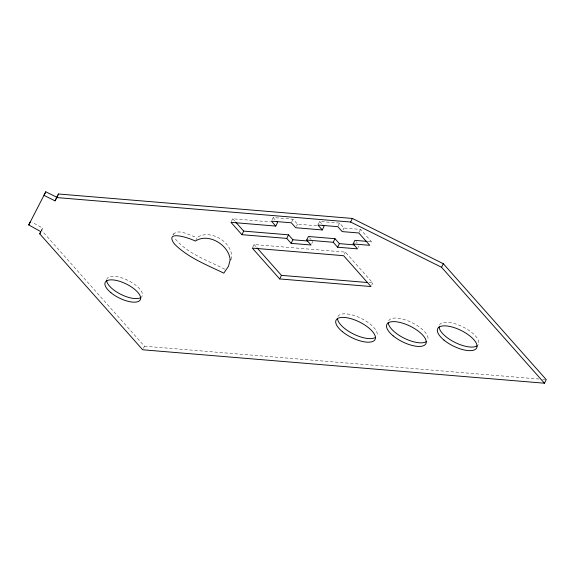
<?xml version="1.0" encoding="UTF-8"?>
<svg xmlns="http://www.w3.org/2000/svg" width="575" height="575" viewBox="0 0 575 575"><rect width="100%" height="100%" fill="white"/><g stroke="black" fill="none" stroke-linecap="round" stroke-linejoin="round"><path stroke-width="0.43" stroke-dasharray="2.88 2.16" d="M231.481 259.404C234.255 243.024 210.709 228.376 197.081 237.504L196.025 239.653M173.384 234.392C178.847 227.908 190.591 236.21 197.081 237.504M41.22 230.942L42.636 228.081L32.035 222.202M172.96 234.988L173.664 233.558M143.383 348.349L144.447 346.2L41.501 230.273L42.636 228.081M231.315 221.627L232.724 218.766L270.523 221.914M252.648 247.394L254.064 244.533L345.381 252.13L372.758 282.957L371.702 285.107M272.119 219.708L273.175 217.566L293.099 219.226L297.483 224.157L316.962 225.774M291.683 222.087L293.099 219.226M296.42 226.298L297.483 224.157M318.255 224.293L319.664 221.432L339.588 223.093L343.972 228.023L360.575 229.403L371.522 241.737L370.465 243.886M311.751 243.57L312.814 241.421M338.179 225.953L339.588 223.093M342.908 230.173L343.972 228.023M344.324 254.272L345.381 252.13M359.159 232.264L360.575 229.403M358.239 247.437L358.951 246.007M368.029 241.45L371.522 241.737M369.179 282.663L372.758 282.957M144.447 346.2L539.091 379.033M542.671 379.335L546.25 379.629M224.825 269.237C207.381 260.252 186.782 253.625 174.282 237.683M356.018 241.593L357.111 242.822M319.664 221.432L322.402 224.516M309.53 237.719L311.168 239.574M273.175 217.566L275.914 220.649M232.724 218.766L235.031 221.368M254.064 244.533L256.443 247.214M388.678 320.757A21.764 8.711 26.3 0 1 412.16 322.704A21.764 8.711 26.3 0 1 427.649 340.148M439.487 324.983A21.764 8.711 26.3 0 1 463.975 327.448A21.764 8.711 26.3 0 1 477.94 345.122M337.877 316.523A21.764 8.711 26.3 0 1 361.359 318.478A21.764 8.711 26.3 0 1 376.841 335.922M106.742 279.479A19.586 7.842 26.3 0 1 128.153 280.471A19.586 7.842 26.3 0 1 141.63 296.837"/><path stroke-width="0.86" d="M28.75 224.94L45.777 191.791L56.803 197.275L58.499 193.991L352.382 218.443L443.311 263.702L546.25 379.629L544.482 383.209L142.679 349.78L39.74 233.845L40.868 231.66L28.75 224.94L30.518 221.361M45.777 191.791L44.009 195.371L55.035 200.855L56.731 197.57L350.613 222.022L441.543 267.274L544.482 383.209M55.035 200.855L58.499 193.991M39.74 233.845L40.796 231.703M354.107 244.857L339.379 243.635L334.995 238.697L308.43 236.49L306.662 240.062L311.046 245L291.123 243.34L286.738 238.409L241.91 234.679L243.678 231.1L235.606 222.015M241.91 234.679L230.956 222.345L275.792 226.076L277.56 222.496L276.46 221.267M286.738 238.409L288.506 234.83L243.678 231.1M291.123 243.34L292.891 239.768L288.506 234.83M279.673 278.94L252.296 248.105L343.613 255.702L370.997 286.537L279.673 278.94L281.441 275.36L257.039 247.882M275.792 226.076L271.407 221.138L291.331 222.798L295.715 227.729L322.28 229.943L324.048 226.363L322.949 225.134M367.159 241.378L354.919 240.357L353.151 243.937L357.535 248.867L337.611 247.207L333.227 242.276L334.995 238.697M337.611 247.207L339.379 243.635M350.613 222.022L352.382 218.443M441.543 267.274L443.311 263.702M306.662 240.062L333.227 242.276M353.151 243.937L369.761 245.317L358.807 232.983L342.204 231.603L337.82 226.665L317.896 225.012L322.28 229.943M292.891 239.768L307.618 240.99M281.441 275.36L367.389 282.512M426.42 341.528A21.764 8.711 26.3 0 1 404.168 338.193A21.764 8.711 26.3 0 1 388.276 322.546M477.221 345.755A21.764 8.711 26.3 0 1 454.976 342.42A21.764 8.711 26.3 0 1 439.084 326.772M375.612 337.302A21.764 8.711 26.3 0 1 353.359 333.967A21.764 8.711 26.3 0 1 337.467 318.32M140.983 297.412A19.586 7.842 26.3 0 1 120.958 294.407A19.586 7.842 26.3 0 1 106.655 280.32M230.173 259.828L228.512 266.239L223.79 273.147C206.691 264.78 187.946 257.737 174.376 243.908C163.444 229.008 190.742 238.524 195.313 241.083C208.402 232.429 228.958 244.957 230.173 259.828M393.192 335.886A21.764 8.711 26.3 0 0 425.881 343.721A21.764 8.711 26.3 0 0 400.121 322.474A21.764 8.711 26.3 0 0 393.192 335.886M444.001 340.113A21.764 8.711 26.3 0 0 476.689 347.954A21.764 8.711 26.3 0 0 450.922 326.701A21.764 8.711 26.3 0 0 444.001 340.113M342.391 331.66A21.764 8.711 26.3 0 0 375.073 339.494A21.764 8.711 26.3 0 0 349.312 318.241A21.764 8.711 26.3 0 0 342.391 331.66M110.903 292.682A19.586 7.842 26.3 0 0 140.322 299.74A19.586 7.842 26.3 0 0 117.135 280.614A19.586 7.842 26.3 0 0 110.903 292.682"/></g></svg>
